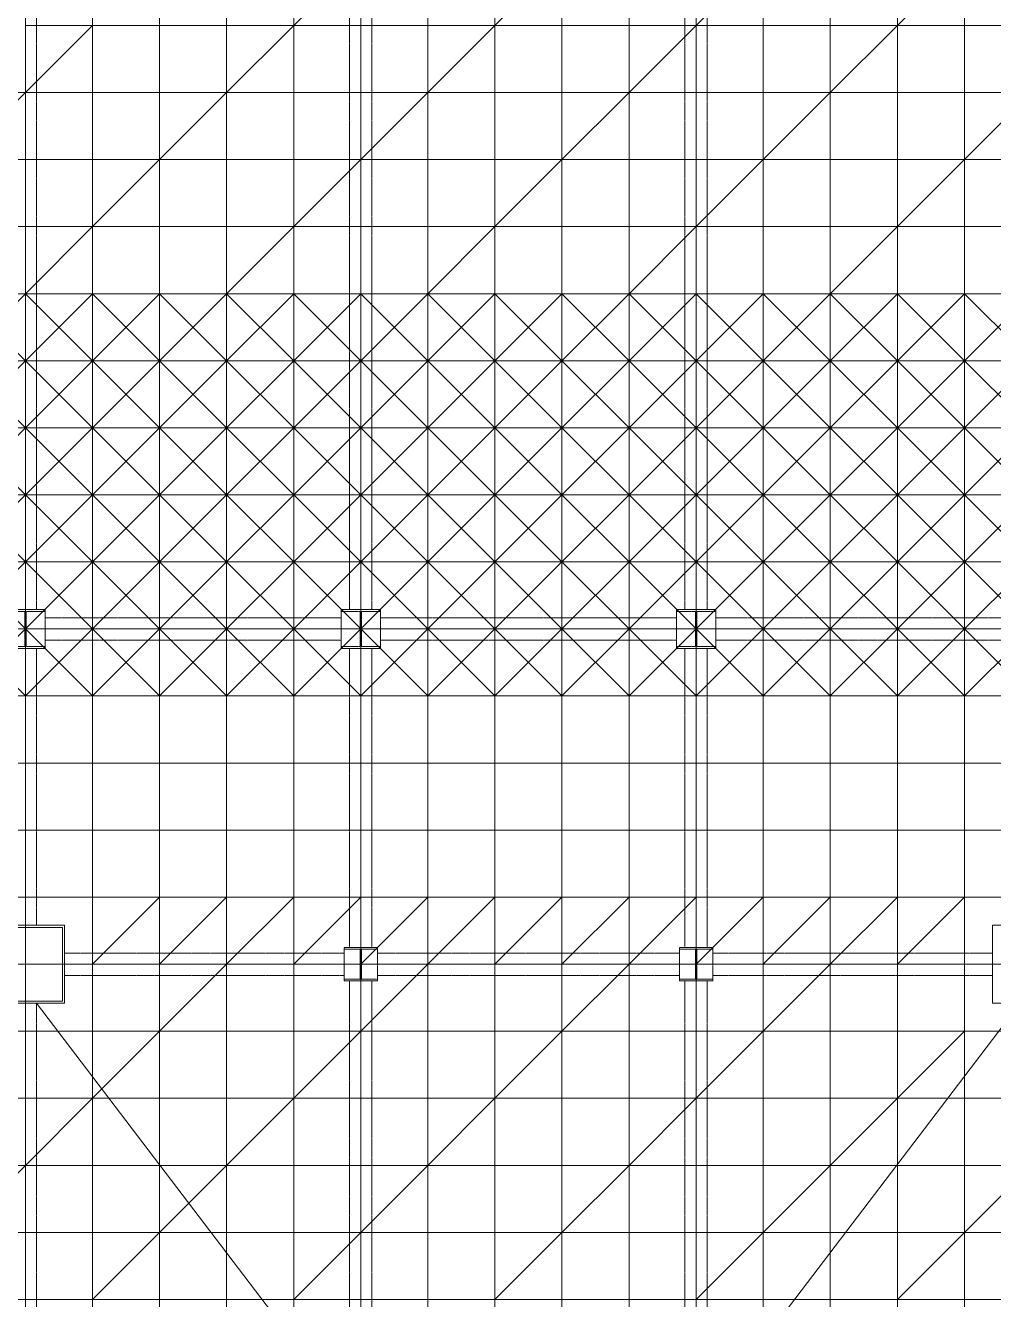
# Model space of a CAD drawing. Extents: x 73996 to 686888, y -9729 to 263202.
# Drawn here: x 408926 to 417586, y 196202 to 207602 of the extents above; entities that cross this region are included whole.
import ezdxf

# ---------------------------------------------------------------- set-up
doc = ezdxf.new("R2010")
doc.units = 0
doc.header["$LTSCALE"] = 20
doc.linetypes.add('Data Center Layout_L20$0$CENTER', pattern=[2, 1.25, -0.25, 0.25, -0.25])
doc.linetypes.add('Data Center Layout_L20$0$DOTK1', pattern=[0.1, 0.05, -0.05])
for name, color, linetype, lineweight in [('Data Center Layout_L20$0$$ALDG', 252, 'Data Center Layout_L20$0$DOTK1', 0), ('Data Center Layout_L20$0$$ALDG-P', 252, 'Continuous', 0), ('Data Center Layout_L20$0$$OOBIKI', 252, 'Data Center Layout_L20$0$DOTK1', 0), ('Data Center Layout_L20$0$ARC', 252, 'Continuous', 0), ('Data Center Layout_L20$0$H-SIN', 252, 'Data Center Layout_L20$0$CENTER', 9), ('Data Center Layout_L20$0$HOJO1', 252, 'Continuous', 0)]:
    doc.layers.add(name, color=color, linetype=linetype, lineweight=lineweight)

# ---------------------------------------------------------------- blocks, each defined once
blk = doc.blocks.new('Data Center Layout_L20$0$AGV')
for p, q in [((0, 600), (600, 0)), ((600, 600), (0, 0))]:
    blk.add_line(p, q)
blk.add_lwpolyline([(0, 0), (600, 0), (600, 600), (0, 600)], close=True)
blk = doc.blocks.new('Data Center Layout_L20$0$BLANK')
blk.add_lwpolyline([(0, 0), (600, 0), (600, 600), (0, 600)], close=True)
blk = doc.blocks.new('Data Center Layout_L20$0$45%-AL-G')
blk.add_line((600, 600), (0, 0))
blk.add_lwpolyline([(0, 0), (600, 0), (600, 600), (0, 600)], close=True)
blk = doc.blocks.new('Data Center Layout_L20$0$A$C80dc7663')
at = {"layer": 'Data Center Layout_L20$0$$ALDG'}
for p, q in [((450940.24, 183095.59), (450940.24, 166395.59)), ((451540.24, 183095.59), (451540.24, 148395.59)), ((452140.24, 148395.59), (452140.24, 183095.59)), ((452740.24, 183095.59), (452740.24, 148395.59)), ((453340.24, 183095.59), (453340.24, 148395.59)), ((453940.24, 183095.59), (453940.24, 148395.59)), ((454540.24, 148410.59), (454540.24, 183095.59)), ((455140.24, 183095.59), (455140.24, 148410.59)), ((455740.24, 148395.59), (455740.24, 183095.59)), ((456340.24, 183095.59), (456340.24, 148995.59)), ((456940.24, 148995.59), (456940.24, 183095.59)), ((457540.24, 183095.59), (457540.24, 148995.59)), ((458140.24, 148995.59), (458140.24, 183095.59)), ((458740.24, 183095.59), (458740.24, 148995.59)), ((459340.24, 148995.59), (459340.24, 183095.59)), ((531290.24, 173845.59), (334590.24, 173845.59)), ((334590.24, 173245.59), (531290.24, 173245.59)), ((334590.24, 172645.59), (531290.24, 172645.59)), ((334590.24, 172045.59), (531290.24, 172045.59)), ((531290.24, 171445.59), (334590.24, 171445.59)), ((334590.24, 170845.59), (531290.24, 170845.59)), ((531290.24, 170245.59), (334590.24, 170245.59)), ((334590.24, 169645.59), (531290.24, 169645.59)), ((531290.24, 169045.59), (334590.24, 169045.59)), ((334590.24, 168445.59), (531290.24, 168445.59)), ((531290.24, 167845.59), (334590.24, 167845.59)), ((334590.24, 167245.59), (531290.24, 167245.59)), ((531290.24, 166645.59), (334590.24, 166645.59)), ((451290.24, 166045.59), (459590.24, 166045.59)), ((450940.24, 165695.59), (450940.24, 148395.59)), ((334590.24, 165445.59), (531290.24, 165445.59)), ((531290.24, 164845.59), (334590.24, 164845.59)), ((334590.24, 164245.59), (531290.24, 164245.59)), ((531290.24, 163645.59), (334590.24, 163645.59))]:
    blk.add_line(p, q, dxfattribs=at)
at = {"layer": 'Data Center Layout_L20$0$$ALDG-P'}
blk.add_lwpolyline([(423940.24, 172045.59), (486940.24, 172045.59), (486940.24, 181045.59), (423940.24, 181045.59)], close=True, dxfattribs=at)
blk.add_lwpolyline([(469540.24, 160045.59), (456940.24, 160045.59), (456940.24, 148995.59), (455740.24, 148995.59), (455740.24, 148395.59), (449740.24, 148395.59), (449740.24, 165445.59), (451540.24, 165445.59), (451540.24, 166045.59), (459340.24, 166045.59), (459340.24, 165445.59), (460540.24, 165445.59), (460540.24, 166045.59), (468340.24, 166045.59), (468340.24, 165445.59), (469540.24, 165445.59)], dxfattribs=at)
at = {"layer": 'Data Center Layout_L20$0$$OOBIKI'}
for p, q in [((451040.24, 169220.59), (451040.24, 179670.59)), ((453840.24, 169220.59), (453840.24, 179670.59)), ((454040.24, 169220.59), (454040.24, 179670.59)), ((456840.24, 169220.59), (456840.24, 179670.59)), ((457040.24, 169220.59), (457040.24, 179670.59)), ((451115.24, 169145.59), (453765.24, 169145.59)), ((454115.24, 169145.59), (456765.24, 169145.59)), ((457115.24, 169145.59), (459765.24, 169145.59)), ((451040.24, 166395.59), (451040.24, 168870.59)), ((451115.24, 168945.59), (453765.24, 168945.59)), ((453840.24, 166195.59), (453840.24, 168870.59)), ((454040.24, 166195.59), (454040.24, 168870.59)), ((454115.24, 168945.59), (456765.24, 168945.59)), ((456840.24, 166195.59), (456840.24, 168870.59)), ((457040.24, 166195.59), (457040.24, 168870.59)), ((457115.24, 168945.59), (459765.24, 168945.59)), ((451290.24, 166145.59), (453790.24, 166145.59)), ((454090.24, 166145.59), (456790.24, 166145.59)), ((457090.24, 166145.59), (459590.24, 166145.59)), ((451290.24, 165945.59), (453790.24, 165945.59)), ((453840.24, 160195.59), (453840.24, 165895.59)), ((454040.24, 160195.59), (454040.24, 165895.59)), ((454090.24, 165945.59), (456790.24, 165945.59)), ((456840.24, 160195.59), (456840.24, 165895.59)), ((457040.24, 160195.59), (457040.24, 165895.59)), ((457090.24, 165945.59), (459590.24, 165945.59)), ((451040.24, 160195.59), (451040.24, 165695.59))]:
    blk.add_line(p, q, dxfattribs=at)
at = {"layer": 'Data Center Layout_L20$0$$OOBIKI', "linetype": 'Data Center Layout_L20$0$DOTK1'}
for points in [[(450765.24, 169220.59), (451115.24, 169220.59), (451115.24, 169201.59), (450946.24, 169201.59), (450946.24, 168889.59), (451115.24, 168889.59), (451115.24, 168870.59), (450765.24, 168870.59), (450765.24, 168889.59), (450934.24, 168889.59), (450934.24, 169201.59), (450765.24, 169201.59)], [(453765.24, 169220.59), (454115.24, 169220.59), (454115.24, 169201.59), (453946.24, 169201.59), (453946.24, 168889.59), (454115.24, 168889.59), (454115.24, 168870.59), (453765.24, 168870.59), (453765.24, 168889.59), (453934.24, 168889.59), (453934.24, 169201.59), (453765.24, 169201.59)], [(456765.24, 169220.59), (457115.24, 169220.59), (457115.24, 169201.59), (456946.24, 169201.59), (456946.24, 168889.59), (457115.24, 168889.59), (457115.24, 168870.59), (456765.24, 168870.59), (456765.24, 168889.59), (456934.24, 168889.59), (456934.24, 169201.59), (456765.24, 169201.59)], [(453790.24, 166195.59), (454090.24, 166195.59), (454090.24, 166180.59), (453945.24, 166180.59), (453945.24, 165910.59), (454090.24, 165910.59), (454090.24, 165895.59), (453790.24, 165895.59), (453790.24, 165910.59), (453935.24, 165910.59), (453935.24, 166180.59), (453790.24, 166180.59)], [(456790.24, 166195.59), (457090.24, 166195.59), (457090.24, 166180.59), (456945.24, 166180.59), (456945.24, 165910.59), (457090.24, 165910.59), (457090.24, 165895.59), (456790.24, 165895.59), (456790.24, 165910.59), (456935.24, 165910.59), (456935.24, 166180.59), (456790.24, 166180.59)]]:
    blk.add_lwpolyline(points, close=True, dxfattribs=at)
at = {"layer": 'Data Center Layout_L20$0$$OOBIKI'}
for points in [[(450765.24, 168870.59), (451115.24, 168870.59), (451115.24, 169220.59), (450765.24, 169220.59)], [(453765.24, 168870.59), (454115.24, 168870.59), (454115.24, 169220.59), (453765.24, 169220.59)], [(456765.24, 168870.59), (457115.24, 168870.59), (457115.24, 169220.59), (456765.24, 169220.59)], [(453790.24, 165895.59), (454090.24, 165895.59), (454090.24, 166195.59), (453790.24, 166195.59)], [(456790.24, 165895.59), (457090.24, 165895.59), (457090.24, 166195.59), (456790.24, 166195.59)]]:
    blk.add_lwpolyline(points, close=True, dxfattribs=at)
at = {"layer": 'Data Center Layout_L20$0$ARC'}
for points in [[(450590.24, 165695.59), (450590.24, 166395.59), (451290.24, 166395.59), (451290.24, 165695.59)], [(450610.24, 165715.59), (450610.24, 166375.59), (451270.24, 166375.59), (451270.24, 165715.59)], [(459590.24, 165695.59), (459590.24, 166395.59), (460290.24, 166395.59), (460290.24, 165695.59)]]:
    blk.add_lwpolyline(points, close=True, dxfattribs=at)
at = {"layer": 'Data Center Layout_L20$0$H-SIN'}
for p, q in [((450940.24, 124521.53), (450940.24, 230045.59)), ((294307.41, 172045.59), (588940.24, 172045.59)), ((294307.41, 166045.59), (588940.24, 166045.59))]:
    blk.add_line(p, q, dxfattribs=at)
at = {"layer": 'Data Center Layout_L20$0$HOJO1'}
for p, q in [((459840.24, 165695.59), (451040.24, 154145.59)), ((451040.24, 165695.59), (459840.24, 154145.59))]:
    blk.add_line(p, q, dxfattribs=at)
at = {"layer": 'Data Center Layout_L20$0$$ALDG-P'}
for name, p in [('Data Center Layout_L20$0$45%-AL-G', (453340.24, 174445.59)), ('Data Center Layout_L20$0$BLANK', (453940.24, 174445.59)), ('Data Center Layout_L20$0$BLANK', (454540.24, 174445.59)), ('Data Center Layout_L20$0$45%-AL-G', (455140.24, 174445.59)), ('Data Center Layout_L20$0$BLANK', (455740.24, 174445.59)), ('Data Center Layout_L20$0$BLANK', (456340.24, 174445.59)), ('Data Center Layout_L20$0$45%-AL-G', (456940.24, 174445.59)), ('Data Center Layout_L20$0$BLANK', (457540.24, 174445.59)), ('Data Center Layout_L20$0$BLANK', (458140.24, 174445.59)), ('Data Center Layout_L20$0$45%-AL-G', (458740.24, 174445.59)), ('Data Center Layout_L20$0$BLANK', (459340.24, 174445.59)), ('Data Center Layout_L20$0$45%-AL-G', (450940.24, 173845.59)), ('Data Center Layout_L20$0$BLANK', (451540.24, 173845.59)), ('Data Center Layout_L20$0$BLANK', (452140.24, 173845.59)), ('Data Center Layout_L20$0$45%-AL-G', (452740.24, 173845.59)), ('Data Center Layout_L20$0$BLANK', (453340.24, 173845.59)), ('Data Center Layout_L20$0$BLANK', (453940.24, 173845.59)), ('Data Center Layout_L20$0$45%-AL-G', (454540.24, 173845.59)), ('Data Center Layout_L20$0$BLANK', (455140.24, 173845.59)), ('Data Center Layout_L20$0$BLANK', (455740.24, 173845.59)), ('Data Center Layout_L20$0$45%-AL-G', (456340.24, 173845.59)), ('Data Center Layout_L20$0$BLANK', (456940.24, 173845.59)), ('Data Center Layout_L20$0$BLANK', (457540.24, 173845.59)), ('Data Center Layout_L20$0$45%-AL-G', (458140.24, 173845.59)), ('Data Center Layout_L20$0$BLANK', (458740.24, 173845.59)), ('Data Center Layout_L20$0$BLANK', (459340.24, 173845.59)), ('Data Center Layout_L20$0$45%-AL-G', (450340.24, 173245.59)), ('Data Center Layout_L20$0$BLANK', (450940.24, 173245.59)), ('Data Center Layout_L20$0$BLANK', (451540.24, 173245.59)), ('Data Center Layout_L20$0$45%-AL-G', (452140.24, 173245.59)), ('Data Center Layout_L20$0$BLANK', (452740.24, 173245.59)), ('Data Center Layout_L20$0$BLANK', (453340.24, 173245.59)), ('Data Center Layout_L20$0$45%-AL-G', (453940.24, 173245.59)), ('Data Center Layout_L20$0$BLANK', (454540.24, 173245.59)), ('Data Center Layout_L20$0$BLANK', (455140.24, 173245.59)), ('Data Center Layout_L20$0$45%-AL-G', (455740.24, 173245.59)), ('Data Center Layout_L20$0$BLANK', (456340.24, 173245.59)), ('Data Center Layout_L20$0$BLANK', (456940.24, 173245.59)), ('Data Center Layout_L20$0$45%-AL-G', (457540.24, 173245.59)), ('Data Center Layout_L20$0$BLANK', (458140.24, 173245.59)), ('Data Center Layout_L20$0$BLANK', (458740.24, 173245.59)), ('Data Center Layout_L20$0$45%-AL-G', (459340.24, 173245.59)), ('Data Center Layout_L20$0$BLANK', (450340.24, 172645.59)), ('Data Center Layout_L20$0$BLANK', (450940.24, 172645.59)), ('Data Center Layout_L20$0$45%-AL-G', (451540.24, 172645.59)), ('Data Center Layout_L20$0$BLANK', (452140.24, 172645.59)), ('Data Center Layout_L20$0$BLANK', (452740.24, 172645.59)), ('Data Center Layout_L20$0$45%-AL-G', (453340.24, 172645.59)), ('Data Center Layout_L20$0$BLANK', (453940.24, 172645.59)), ('Data Center Layout_L20$0$BLANK', (454540.24, 172645.59)), ('Data Center Layout_L20$0$45%-AL-G', (455140.24, 172645.59)), ('Data Center Layout_L20$0$BLANK', (455740.24, 172645.59)), ('Data Center Layout_L20$0$BLANK', (456340.24, 172645.59)), ('Data Center Layout_L20$0$45%-AL-G', (456940.24, 172645.59)), ('Data Center Layout_L20$0$BLANK', (457540.24, 172645.59)), ('Data Center Layout_L20$0$BLANK', (458140.24, 172645.59)), ('Data Center Layout_L20$0$45%-AL-G', (458740.24, 172645.59)), ('Data Center Layout_L20$0$BLANK', (459340.24, 172645.59)), ('Data Center Layout_L20$0$BLANK', (450340.24, 172045.59)), ('Data Center Layout_L20$0$45%-AL-G', (450940.24, 172045.59)), ('Data Center Layout_L20$0$BLANK', (451540.24, 172045.59)), ('Data Center Layout_L20$0$BLANK', (452140.24, 172045.59)), ('Data Center Layout_L20$0$45%-AL-G', (452740.24, 172045.59)), ('Data Center Layout_L20$0$BLANK', (453340.24, 172045.59)), ('Data Center Layout_L20$0$BLANK', (453940.24, 172045.59)), ('Data Center Layout_L20$0$45%-AL-G', (454540.24, 172045.59)), ('Data Center Layout_L20$0$BLANK', (455140.24, 172045.59)), ('Data Center Layout_L20$0$BLANK', (455740.24, 172045.59)), ('Data Center Layout_L20$0$45%-AL-G', (456340.24, 172045.59)), ('Data Center Layout_L20$0$BLANK', (456940.24, 172045.59)), ('Data Center Layout_L20$0$BLANK', (457540.24, 172045.59)), ('Data Center Layout_L20$0$45%-AL-G', (458140.24, 172045.59)), ('Data Center Layout_L20$0$BLANK', (458740.24, 172045.59)), ('Data Center Layout_L20$0$BLANK', (459340.24, 172045.59)), ('Data Center Layout_L20$0$AGV', (450340.24, 171445.59)), ('Data Center Layout_L20$0$AGV', (450940.24, 171445.59)), ('Data Center Layout_L20$0$AGV', (451540.24, 171445.59)), ('Data Center Layout_L20$0$AGV', (452140.24, 171445.59)), ('Data Center Layout_L20$0$AGV', (452740.24, 171445.59)), ('Data Center Layout_L20$0$AGV', (453340.24, 171445.59)), ('Data Center Layout_L20$0$AGV', (453940.24, 171445.59)), ('Data Center Layout_L20$0$AGV', (454540.24, 171445.59)), ('Data Center Layout_L20$0$AGV', (455140.24, 171445.59)), ('Data Center Layout_L20$0$AGV', (455740.24, 171445.59)), ('Data Center Layout_L20$0$AGV', (456340.24, 171445.59)), ('Data Center Layout_L20$0$AGV', (456940.24, 171445.59)), ('Data Center Layout_L20$0$AGV', (457540.24, 171445.59)), ('Data Center Layout_L20$0$AGV', (458140.24, 171445.59)), ('Data Center Layout_L20$0$AGV', (458740.24, 171445.59)), ('Data Center Layout_L20$0$AGV', (459340.24, 171445.59)), ('Data Center Layout_L20$0$AGV', (450340.24, 170845.59)), ('Data Center Layout_L20$0$AGV', (450940.24, 170845.59)), ('Data Center Layout_L20$0$AGV', (451540.24, 170845.59)), ('Data Center Layout_L20$0$AGV', (452140.24, 170845.59)), ('Data Center Layout_L20$0$AGV', (452740.24, 170845.59)), ('Data Center Layout_L20$0$AGV', (453340.24, 170845.59)), ('Data Center Layout_L20$0$AGV', (453940.24, 170845.59)), ('Data Center Layout_L20$0$AGV', (454540.24, 170845.59)), ('Data Center Layout_L20$0$AGV', (455140.24, 170845.59)), ('Data Center Layout_L20$0$AGV', (455740.24, 170845.59)), ('Data Center Layout_L20$0$AGV', (456340.24, 170845.59)), ('Data Center Layout_L20$0$AGV', (456940.24, 170845.59)), ('Data Center Layout_L20$0$AGV', (457540.24, 170845.59)), ('Data Center Layout_L20$0$AGV', (458140.24, 170845.59)), ('Data Center Layout_L20$0$AGV', (458740.24, 170845.59)), ('Data Center Layout_L20$0$AGV', (459340.24, 170845.59)), ('Data Center Layout_L20$0$AGV', (450340.24, 170245.59)), ('Data Center Layout_L20$0$AGV', (450940.24, 170245.59)), ('Data Center Layout_L20$0$AGV', (451540.24, 170245.59)), ('Data Center Layout_L20$0$AGV', (452140.24, 170245.59)), ('Data Center Layout_L20$0$AGV', (452740.24, 170245.59)), ('Data Center Layout_L20$0$AGV', (453340.24, 170245.59)), ('Data Center Layout_L20$0$AGV', (453940.24, 170245.59)), ('Data Center Layout_L20$0$AGV', (454540.24, 170245.59)), ('Data Center Layout_L20$0$AGV', (455140.24, 170245.59)), ('Data Center Layout_L20$0$AGV', (455740.24, 170245.59)), ('Data Center Layout_L20$0$AGV', (456340.24, 170245.59)), ('Data Center Layout_L20$0$AGV', (456940.24, 170245.59)), ('Data Center Layout_L20$0$AGV', (457540.24, 170245.59)), ('Data Center Layout_L20$0$AGV', (458140.24, 170245.59)), ('Data Center Layout_L20$0$AGV', (458740.24, 170245.59)), ('Data Center Layout_L20$0$AGV', (459340.24, 170245.59)), ('Data Center Layout_L20$0$AGV', (450340.24, 169645.59)), ('Data Center Layout_L20$0$AGV', (450940.24, 169645.59)), ('Data Center Layout_L20$0$AGV', (451540.24, 169645.59)), ('Data Center Layout_L20$0$AGV', (452140.24, 169645.59)), ('Data Center Layout_L20$0$AGV', (452740.24, 169645.59)), ('Data Center Layout_L20$0$AGV', (453340.24, 169645.59)), ('Data Center Layout_L20$0$AGV', (453940.24, 169645.59)), ('Data Center Layout_L20$0$AGV', (454540.24, 169645.59)), ('Data Center Layout_L20$0$AGV', (455140.24, 169645.59)), ('Data Center Layout_L20$0$AGV', (455740.24, 169645.59)), ('Data Center Layout_L20$0$AGV', (456340.24, 169645.59)), ('Data Center Layout_L20$0$AGV', (456940.24, 169645.59)), ('Data Center Layout_L20$0$AGV', (457540.24, 169645.59)), ('Data Center Layout_L20$0$AGV', (458140.24, 169645.59)), ('Data Center Layout_L20$0$AGV', (458740.24, 169645.59)), ('Data Center Layout_L20$0$AGV', (459340.24, 169645.59)), ('Data Center Layout_L20$0$AGV', (450340.24, 169045.59)), ('Data Center Layout_L20$0$AGV', (450940.24, 169045.59)), ('Data Center Layout_L20$0$AGV', (451540.24, 169045.59)), ('Data Center Layout_L20$0$AGV', (452140.24, 169045.59)), ('Data Center Layout_L20$0$AGV', (452740.24, 169045.59)), ('Data Center Layout_L20$0$AGV', (453340.24, 169045.59)), ('Data Center Layout_L20$0$AGV', (453940.24, 169045.59)), ('Data Center Layout_L20$0$AGV', (454540.24, 169045.59)), ('Data Center Layout_L20$0$AGV', (455140.24, 169045.59)), ('Data Center Layout_L20$0$AGV', (455740.24, 169045.59)), ('Data Center Layout_L20$0$AGV', (456340.24, 169045.59)), ('Data Center Layout_L20$0$AGV', (456940.24, 169045.59)), ('Data Center Layout_L20$0$AGV', (457540.24, 169045.59)), ('Data Center Layout_L20$0$AGV', (458140.24, 169045.59)), ('Data Center Layout_L20$0$AGV', (458740.24, 169045.59)), ('Data Center Layout_L20$0$AGV', (459340.24, 169045.59)), ('Data Center Layout_L20$0$AGV', (450340.24, 168445.59)), ('Data Center Layout_L20$0$AGV', (450940.24, 168445.59)), ('Data Center Layout_L20$0$AGV', (451540.24, 168445.59)), ('Data Center Layout_L20$0$AGV', (452140.24, 168445.59)), ('Data Center Layout_L20$0$AGV', (452740.24, 168445.59)), ('Data Center Layout_L20$0$AGV', (453340.24, 168445.59)), ('Data Center Layout_L20$0$AGV', (453940.24, 168445.59)), ('Data Center Layout_L20$0$AGV', (454540.24, 168445.59)), ('Data Center Layout_L20$0$AGV', (455140.24, 168445.59)), ('Data Center Layout_L20$0$AGV', (455740.24, 168445.59)), ('Data Center Layout_L20$0$AGV', (456340.24, 168445.59)), ('Data Center Layout_L20$0$AGV', (456940.24, 168445.59)), ('Data Center Layout_L20$0$AGV', (457540.24, 168445.59)), ('Data Center Layout_L20$0$AGV', (458140.24, 168445.59)), ('Data Center Layout_L20$0$AGV', (458740.24, 168445.59)), ('Data Center Layout_L20$0$AGV', (459340.24, 168445.59)), ('Data Center Layout_L20$0$BLANK', (450340.24, 167845.59)), ('Data Center Layout_L20$0$BLANK', (450940.24, 167845.59)), ('Data Center Layout_L20$0$BLANK', (451540.24, 167845.59)), ('Data Center Layout_L20$0$BLANK', (452140.24, 167845.59)), ('Data Center Layout_L20$0$BLANK', (452740.24, 167845.59)), ('Data Center Layout_L20$0$BLANK', (453340.24, 167845.59)), ('Data Center Layout_L20$0$BLANK', (453940.24, 167845.59)), ('Data Center Layout_L20$0$BLANK', (454540.24, 167845.59)), ('Data Center Layout_L20$0$BLANK', (455140.24, 167845.59)), ('Data Center Layout_L20$0$BLANK', (455740.24, 167845.59)), ('Data Center Layout_L20$0$BLANK', (456340.24, 167845.59)), ('Data Center Layout_L20$0$BLANK', (456940.24, 167845.59)), ('Data Center Layout_L20$0$BLANK', (457540.24, 167845.59)), ('Data Center Layout_L20$0$BLANK', (458140.24, 167845.59)), ('Data Center Layout_L20$0$BLANK', (458740.24, 167845.59)), ('Data Center Layout_L20$0$BLANK', (459340.24, 167845.59)), ('Data Center Layout_L20$0$BLANK', (450340.24, 167245.59)), ('Data Center Layout_L20$0$BLANK', (450940.24, 167245.59)), ('Data Center Layout_L20$0$BLANK', (451540.24, 167245.59)), ('Data Center Layout_L20$0$BLANK', (452140.24, 167245.59)), ('Data Center Layout_L20$0$BLANK', (452740.24, 167245.59)), ('Data Center Layout_L20$0$BLANK', (453340.24, 167245.59)), ('Data Center Layout_L20$0$BLANK', (453940.24, 167245.59)), ('Data Center Layout_L20$0$BLANK', (454540.24, 167245.59)), ('Data Center Layout_L20$0$BLANK', (455140.24, 167245.59)), ('Data Center Layout_L20$0$BLANK', (455740.24, 167245.59)), ('Data Center Layout_L20$0$BLANK', (456340.24, 167245.59)), ('Data Center Layout_L20$0$BLANK', (456940.24, 167245.59)), ('Data Center Layout_L20$0$BLANK', (457540.24, 167245.59)), ('Data Center Layout_L20$0$BLANK', (458140.24, 167245.59)), ('Data Center Layout_L20$0$BLANK', (458740.24, 167245.59)), ('Data Center Layout_L20$0$BLANK', (459340.24, 167245.59)), ('Data Center Layout_L20$0$BLANK', (450340.24, 166645.59)), ('Data Center Layout_L20$0$BLANK', (450940.24, 166645.59)), ('Data Center Layout_L20$0$BLANK', (451540.24, 166645.59)), ('Data Center Layout_L20$0$BLANK', (452140.24, 166645.59)), ('Data Center Layout_L20$0$BLANK', (452740.24, 166645.59)), ('Data Center Layout_L20$0$BLANK', (453340.24, 166645.59)), ('Data Center Layout_L20$0$BLANK', (453940.24, 166645.59)), ('Data Center Layout_L20$0$BLANK', (454540.24, 166645.59)), ('Data Center Layout_L20$0$BLANK', (455140.24, 166645.59)), ('Data Center Layout_L20$0$BLANK', (455740.24, 166645.59)), ('Data Center Layout_L20$0$BLANK', (456340.24, 166645.59)), ('Data Center Layout_L20$0$BLANK', (456940.24, 166645.59)), ('Data Center Layout_L20$0$BLANK', (457540.24, 166645.59)), ('Data Center Layout_L20$0$BLANK', (458140.24, 166645.59)), ('Data Center Layout_L20$0$BLANK', (458740.24, 166645.59)), ('Data Center Layout_L20$0$BLANK', (459340.24, 166645.59)), ('Data Center Layout_L20$0$BLANK', (450340.24, 166045.59)), ('Data Center Layout_L20$0$BLANK', (450940.24, 166045.59)), ('Data Center Layout_L20$0$45%-AL-G', (451540.24, 166045.59)), ('Data Center Layout_L20$0$45%-AL-G', (452140.24, 166045.59)), ('Data Center Layout_L20$0$45%-AL-G', (452740.24, 166045.59)), ('Data Center Layout_L20$0$45%-AL-G', (453340.24, 166045.59)), ('Data Center Layout_L20$0$45%-AL-G', (453940.24, 166045.59)), ('Data Center Layout_L20$0$45%-AL-G', (454540.24, 166045.59)), ('Data Center Layout_L20$0$45%-AL-G', (455140.24, 166045.59)), ('Data Center Layout_L20$0$45%-AL-G', (455740.24, 166045.59)), ('Data Center Layout_L20$0$45%-AL-G', (456340.24, 166045.59)), ('Data Center Layout_L20$0$45%-AL-G', (456940.24, 166045.59)), ('Data Center Layout_L20$0$45%-AL-G', (457540.24, 166045.59)), ('Data Center Layout_L20$0$45%-AL-G', (458140.24, 166045.59)), ('Data Center Layout_L20$0$45%-AL-G', (458740.24, 166045.59)), ('Data Center Layout_L20$0$BLANK', (459340.24, 166045.59)), ('Data Center Layout_L20$0$BLANK', (450340.24, 165445.59)), ('Data Center Layout_L20$0$BLANK', (450940.24, 165445.59)), ('Data Center Layout_L20$0$BLANK', (451540.24, 165445.59)), ('Data Center Layout_L20$0$45%-AL-G', (452140.24, 165445.59)), ('Data Center Layout_L20$0$BLANK', (452740.24, 165445.59)), ('Data Center Layout_L20$0$BLANK', (453340.24, 165445.59)), ('Data Center Layout_L20$0$45%-AL-G', (453940.24, 165445.59)), ('Data Center Layout_L20$0$BLANK', (454540.24, 165445.59)), ('Data Center Layout_L20$0$BLANK', (455140.24, 165445.59)), ('Data Center Layout_L20$0$45%-AL-G', (455740.24, 165445.59)), ('Data Center Layout_L20$0$BLANK', (456340.24, 165445.59)), ('Data Center Layout_L20$0$BLANK', (456940.24, 165445.59)), ('Data Center Layout_L20$0$45%-AL-G', (457540.24, 165445.59)), ('Data Center Layout_L20$0$BLANK', (458140.24, 165445.59)), ('Data Center Layout_L20$0$BLANK', (458740.24, 165445.59)), ('Data Center Layout_L20$0$BLANK', (459340.24, 165445.59)), ('Data Center Layout_L20$0$BLANK', (450340.24, 164845.59)), ('Data Center Layout_L20$0$BLANK', (450940.24, 164845.59)), ('Data Center Layout_L20$0$45%-AL-G', (451540.24, 164845.59)), ('Data Center Layout_L20$0$BLANK', (452140.24, 164845.59)), ('Data Center Layout_L20$0$BLANK', (452740.24, 164845.59)), ('Data Center Layout_L20$0$45%-AL-G', (453340.24, 164845.59)), ('Data Center Layout_L20$0$BLANK', (453940.24, 164845.59)), ('Data Center Layout_L20$0$BLANK', (454540.24, 164845.59)), ('Data Center Layout_L20$0$45%-AL-G', (455140.24, 164845.59)), ('Data Center Layout_L20$0$BLANK', (455740.24, 164845.59)), ('Data Center Layout_L20$0$BLANK', (456340.24, 164845.59)), ('Data Center Layout_L20$0$45%-AL-G', (456940.24, 164845.59)), ('Data Center Layout_L20$0$BLANK', (457540.24, 164845.59)), ('Data Center Layout_L20$0$BLANK', (458140.24, 164845.59)), ('Data Center Layout_L20$0$45%-AL-G', (458740.24, 164845.59)), ('Data Center Layout_L20$0$BLANK', (459340.24, 164845.59)), ('Data Center Layout_L20$0$BLANK', (450340.24, 164245.59)), ('Data Center Layout_L20$0$45%-AL-G', (450940.24, 164245.59)), ('Data Center Layout_L20$0$BLANK', (451540.24, 164245.59)), ('Data Center Layout_L20$0$BLANK', (452140.24, 164245.59)), ('Data Center Layout_L20$0$45%-AL-G', (452740.24, 164245.59)), ('Data Center Layout_L20$0$BLANK', (453340.24, 164245.59)), ('Data Center Layout_L20$0$BLANK', (453940.24, 164245.59)), ('Data Center Layout_L20$0$45%-AL-G', (454540.24, 164245.59)), ('Data Center Layout_L20$0$BLANK', (455140.24, 164245.59)), ('Data Center Layout_L20$0$BLANK', (455740.24, 164245.59)), ('Data Center Layout_L20$0$45%-AL-G', (456340.24, 164245.59)), ('Data Center Layout_L20$0$BLANK', (456940.24, 164245.59)), ('Data Center Layout_L20$0$BLANK', (457540.24, 164245.59)), ('Data Center Layout_L20$0$45%-AL-G', (458140.24, 164245.59)), ('Data Center Layout_L20$0$BLANK', (458740.24, 164245.59)), ('Data Center Layout_L20$0$BLANK', (459340.24, 164245.59)), ('Data Center Layout_L20$0$45%-AL-G', (450340.24, 163645.59)), ('Data Center Layout_L20$0$BLANK', (450940.24, 163645.59)), ('Data Center Layout_L20$0$BLANK', (451540.24, 163645.59)), ('Data Center Layout_L20$0$45%-AL-G', (452140.24, 163645.59)), ('Data Center Layout_L20$0$BLANK', (452740.24, 163645.59)), ('Data Center Layout_L20$0$BLANK', (453340.24, 163645.59)), ('Data Center Layout_L20$0$45%-AL-G', (453940.24, 163645.59)), ('Data Center Layout_L20$0$BLANK', (454540.24, 163645.59)), ('Data Center Layout_L20$0$BLANK', (455140.24, 163645.59)), ('Data Center Layout_L20$0$45%-AL-G', (455740.24, 163645.59)), ('Data Center Layout_L20$0$BLANK', (456340.24, 163645.59)), ('Data Center Layout_L20$0$BLANK', (456940.24, 163645.59)), ('Data Center Layout_L20$0$45%-AL-G', (457540.24, 163645.59)), ('Data Center Layout_L20$0$BLANK', (458140.24, 163645.59)), ('Data Center Layout_L20$0$BLANK', (458740.24, 163645.59)), ('Data Center Layout_L20$0$45%-AL-G', (459340.24, 163645.59)), ('Data Center Layout_L20$0$BLANK', (450340.24, 163045.59)), ('Data Center Layout_L20$0$BLANK', (450940.24, 163045.59)), ('Data Center Layout_L20$0$45%-AL-G', (451540.24, 163045.59)), ('Data Center Layout_L20$0$BLANK', (452140.24, 163045.59)), ('Data Center Layout_L20$0$BLANK', (452740.24, 163045.59)), ('Data Center Layout_L20$0$45%-AL-G', (453340.24, 163045.59)), ('Data Center Layout_L20$0$BLANK', (453940.24, 163045.59)), ('Data Center Layout_L20$0$BLANK', (454540.24, 163045.59)), ('Data Center Layout_L20$0$45%-AL-G', (455140.24, 163045.59)), ('Data Center Layout_L20$0$BLANK', (455740.24, 163045.59)), ('Data Center Layout_L20$0$BLANK', (456340.24, 163045.59)), ('Data Center Layout_L20$0$45%-AL-G', (456940.24, 163045.59)), ('Data Center Layout_L20$0$BLANK', (457540.24, 163045.59)), ('Data Center Layout_L20$0$BLANK', (458140.24, 163045.59)), ('Data Center Layout_L20$0$45%-AL-G', (458740.24, 163045.59)), ('Data Center Layout_L20$0$BLANK', (459340.24, 163045.59))]:
    blk.add_blockref(name, p, dxfattribs=at)
blk = doc.blocks.new('Data Center Layout_L20')
blk.add_blockref('Data Center Layout_L20$0$A$C80dc7663', (-42015, 33157))

msp = doc.modelspace()

# ---------------------------------------------------------------- block references
msp.add_blockref('Data Center Layout_L20', (0, 0))

doc.saveas('drawing.dxf')
